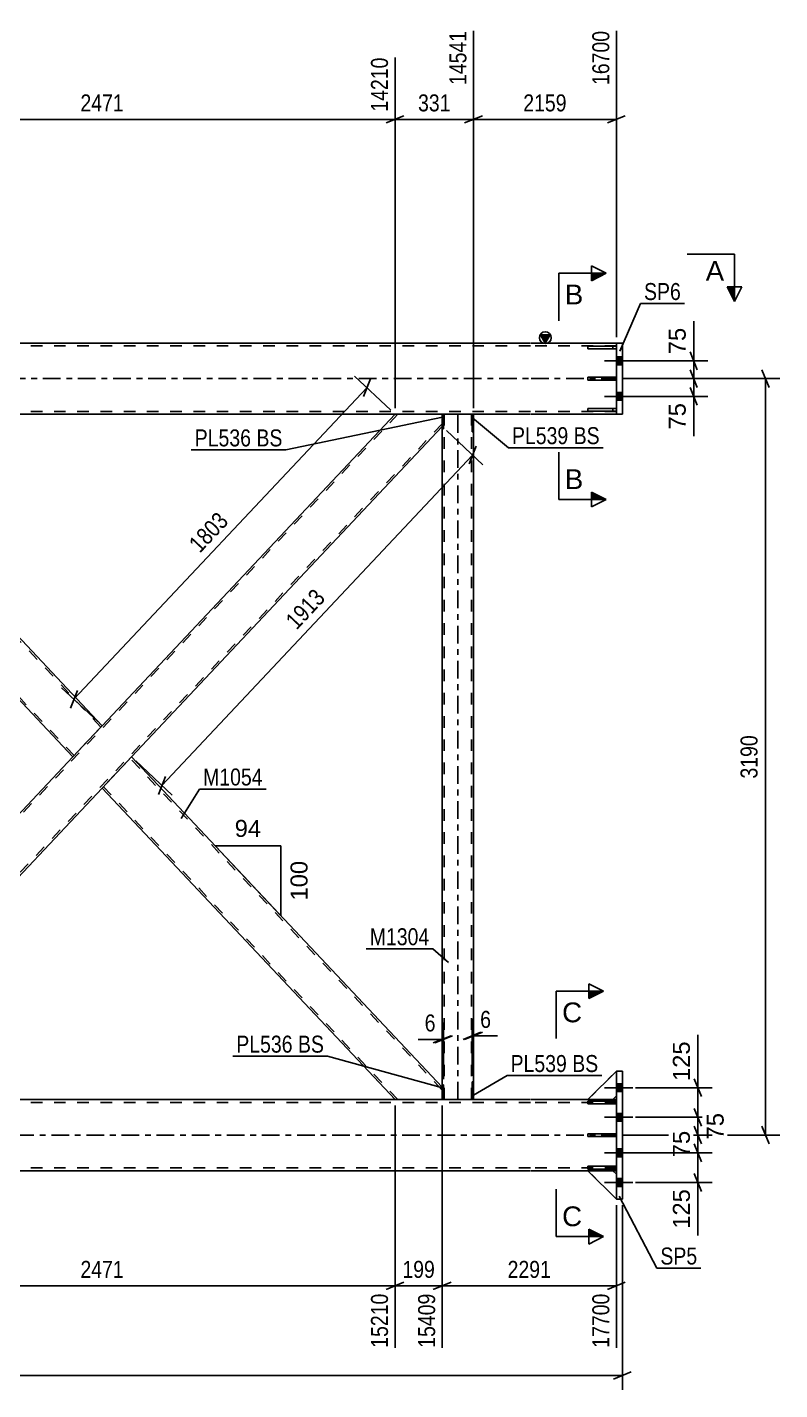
# Model space of a CAD drawing. Header units: millimetres. Extents: x 0 to 1189, y 0 to 841.
# Drawn here: x 622 to 748.9, y 438.6 to 668.5 of the extents above; entities that cross this region are included whole.
import ezdxf

# ---------------------------------------------------------------- set-up
doc = ezdxf.new("R2010")
doc.units = ezdxf.units.MM
doc.linetypes.add('DXK_LINE_DOT2', pattern=[3.9198, 1.9599, -1.9599])
doc.linetypes.add('DXK_LINE_DOT3', pattern=[5.9187, 2.979, -0.9799, 0.9799, -0.9799])
doc.styles.add('Arial', font='ARIAL.TTF', dxfattribs={"height": 0.2})
doc.styles.add('Arial Narrow', font='ARIALN.TTF', dxfattribs={"height": 0.2})

# ---------------------------------------------------------------- blocks, each defined once
blk = doc.blocks.new('Part-717048542-1978 - 1640')
at = {"color": 2, "linetype": 'Continuous'}
for p, q in [((634.66, 540.12), (639.6, 545.38)), ((692.02, 489.64), (639.6, 545.38)), ((634.66, 540.12), (684.07, 487.58)), ((684.09, 487.58), (692.02, 487.58))]:
    blk.add_line(p, q, dxfattribs=at)
at = {"color": 7, "linetype": 'DXK_LINE_DOT2'}
for p, q in [((692.02, 489.17), (639.38, 545.14)), ((634.88, 540.35), (634.89, 540.37)), ((684.51, 487.58), (634.88, 540.35)), ((692.02, 487.58), (692.02, 489.64)), ((684.07, 487.58), (684.09, 487.58)), ((684.09, 487.58), (684.07, 487.58))]:
    blk.add_line(p, q, dxfattribs=at)
blk = doc.blocks.new('Part-717048542-1674 - 1640')
at = {"color": 7, "linetype": 'DXK_LINE_DOT2'}
for p, q in [((697.06, 487.58), (697.06, 490.55)), ((697.3, 490.55), (697.06, 490.55)), ((697.3, 487.58), (697.3, 490.55)), ((697.3, 487.58), (697.06, 487.58))]:
    blk.add_line(p, q, dxfattribs=at)
blk = doc.blocks.new('Part-717048542-1659 - 1640')
at = {"color": 7, "linetype": 'DXK_LINE_DOT2'}
for p, q in [((692.02, 487.58), (692.02, 490.04)), ((692.26, 490.04), (692.02, 490.04)), ((692.26, 487.58), (692.26, 490.04)), ((692.26, 487.58), (692.02, 487.58))]:
    blk.add_line(p, q, dxfattribs=at)
blk = doc.blocks.new('Part-717048542-1875 - 1640')
at = {"color": 7, "linetype": 'DXK_LINE_DOT2'}
for p, q in [((721.4, 614.68), (716.6, 614.68)), ((716.6, 614.68), (716.6, 614.2)), ((716.6, 614.2), (721.4, 614.2)), ((720.8, 614.2), (720.8, 614.68)), ((721.4, 614.2), (721.4, 614.68))]:
    blk.add_line(p, q, dxfattribs=at)
blk = doc.blocks.new('Part-717048542-1684 - 1640')
at = {"color": 2, "linetype": 'Continuous'}
for p, q in [((697.3, 490.55), (697.06, 490.55)), ((697.06, 490.55), (697.06, 487.58)), ((697.3, 490.55), (697.3, 487.58)), ((697.3, 487.58), (697.06, 487.58))]:
    blk.add_line(p, q, dxfattribs=at)
blk = doc.blocks.new('Part-717048542-1679 - 1640')
at = {"color": 2, "linetype": 'Continuous'}
for p, q in [((692.26, 490.04), (692.02, 490.04)), ((692.02, 490.04), (692.02, 487.58)), ((692.26, 490.04), (692.26, 487.58)), ((692.26, 487.58), (692.02, 487.58))]:
    blk.add_line(p, q, dxfattribs=at)
blk = doc.blocks.new('Part-717048542-1792 - 1640')
at = {"color": 7, "linetype": 'DXK_LINE_DOT2'}
for p, q in [((721.4, 487.32), (716.6, 487.32)), ((716.6, 487.32), (716.6, 486.84)), ((720.8, 486.84), (720.8, 487.32)), ((721.4, 486.84), (721.4, 487.32)), ((716.6, 486.84), (721.4, 486.84))]:
    blk.add_line(p, q, dxfattribs=at)
blk = doc.blocks.new('Part-717048542-1699 - 1640')
at = {"color": 7, "linetype": 'DXK_LINE_DOT2'}
for p, q in [((697.06, 603.18), (697.3, 603.18)), ((697.06, 603.18), (697.06, 600.2)), ((697.3, 603.18), (697.3, 600.2)), ((697.06, 600.2), (697.3, 600.2))]:
    blk.add_line(p, q, dxfattribs=at)
blk = doc.blocks.new('Bolt-717048542-1828 - 1640')
at = {"linetype": 'Continuous'}
for points in [[(721.4, 490.24), (721.4, 488.92), (722.4, 488.92), (722.4, 490.24)], [(721.4, 490.24), (721.4, 488.92), (722.4, 488.92), (722.4, 490.24)], [(721.4, 490.24), (721.4, 488.92), (722.4, 488.92), (722.4, 490.24)], [(721.4, 485.24), (721.4, 483.92), (722.4, 483.92), (722.4, 485.24)], [(721.4, 485.24), (721.4, 483.92), (722.4, 483.92), (722.4, 485.24)], [(721.4, 479.24), (721.4, 477.92), (722.4, 477.92), (722.4, 479.24)], [(721.4, 479.24), (721.4, 477.92), (722.4, 477.92), (722.4, 479.24)], [(721.4, 474.24), (721.4, 472.92), (722.4, 472.92), (722.4, 474.24)], [(721.4, 474.24), (721.4, 472.92), (722.4, 472.92), (722.4, 474.24)], [(721.4, 474.24), (721.4, 472.92), (722.4, 472.92), (722.4, 474.24)]]:
    blk.add_hatch(color=1, dxfattribs=at).paths.add_polyline_path(points)
at = {"color": 1, "linetype": 'Continuous'}
for p, q in [((724.16, 489.58), (719.4, 489.58)), ((724.16, 489.58), (719.4, 489.58)), ((724.16, 489.58), (719.4, 489.58)), ((722.4, 490.24), (721.4, 490.24)), ((722.4, 490.24), (721.4, 490.24)), ((722.4, 490.24), (721.4, 490.24)), ((722.4, 488.92), (721.4, 488.92)), ((722.4, 488.92), (721.4, 488.92)), ((722.4, 488.92), (721.4, 488.92)), ((722.4, 485.24), (721.4, 485.24)), ((722.4, 485.24), (721.4, 485.24)), ((724.16, 484.58), (719.4, 484.58)), ((724.16, 484.58), (719.4, 484.58)), ((722.4, 483.92), (721.4, 483.92)), ((722.4, 483.92), (721.4, 483.92)), ((724.16, 478.58), (719.4, 478.58)), ((724.16, 478.58), (719.4, 478.58)), ((722.4, 479.24), (721.4, 479.24)), ((722.4, 479.24), (721.4, 479.24)), ((722.4, 477.92), (721.4, 477.92)), ((722.4, 477.92), (721.4, 477.92)), ((724.16, 473.58), (719.4, 473.58)), ((724.16, 473.58), (719.4, 473.58)), ((724.16, 473.58), (719.4, 473.58)), ((722.4, 474.24), (721.4, 474.24)), ((722.4, 474.24), (721.4, 474.24)), ((722.4, 474.24), (721.4, 474.24)), ((722.4, 472.92), (721.4, 472.92)), ((722.4, 472.92), (721.4, 472.92)), ((722.4, 472.92), (721.4, 472.92))]:
    blk.add_line(p, q, dxfattribs=at)
blk = doc.blocks.new('Part-717048542-1704 - 1640')
at = {"color": 7, "linetype": 'DXK_LINE_DOT2'}
for p, q in [((692.02, 603.18), (692.26, 603.18)), ((692.02, 603.18), (692.02, 600.71)), ((692.26, 603.18), (692.26, 600.71)), ((692.02, 600.71), (692.26, 600.71))]:
    blk.add_line(p, q, dxfattribs=at)
blk = doc.blocks.new('Part-717048542-1709 - 1640')
at = {"color": 2, "linetype": 'Continuous'}
for p, q in [((697.3, 603.18), (697.06, 603.18)), ((697.06, 603.18), (697.06, 600.2)), ((697.3, 600.2), (697.3, 603.18)), ((697.06, 600.2), (697.3, 600.2))]:
    blk.add_line(p, q, dxfattribs=at)
blk = doc.blocks.new('Part-717048542-1714 - 1640')
at = {"color": 2, "linetype": 'Continuous'}
for p, q in [((692.26, 603.18), (692.02, 603.18)), ((692.02, 603.18), (692.02, 600.71)), ((692.26, 600.71), (692.26, 603.18)), ((692.02, 600.71), (692.26, 600.71))]:
    blk.add_line(p, q, dxfattribs=at)
blk = doc.blocks.new('Part-717048542-1783 - 1640')
at = {"color": 2, "linetype": 'Continuous'}
for p, q in [((716.6, 475.58), (720.8, 475.58)), ((721.4, 470.78), (716.6, 475.58)), ((720.8, 475.58), (721.4, 474.98))]:
    blk.add_line(p, q, dxfattribs=at)
at = {"color": 7, "linetype": 'DXK_LINE_DOT2'}
blk.add_line((721.4, 470.78), (721.4, 474.98), dxfattribs=at)
blk = doc.blocks.new('Part-717048542-1804 - 1640')
at = {"color": 2, "linetype": 'Continuous'}
for p, q in [((716.6, 481.82), (721.4, 481.82)), ((716.6, 481.34), (716.6, 481.82)), ((721.4, 481.34), (716.6, 481.34)), ((721.4, 481.82), (721.4, 481.34))]:
    blk.add_line(p, q, dxfattribs=at)
at = {"color": 7, "linetype": 'DXK_LINE_DOT2'}
blk.add_line((720.8, 481.34), (720.8, 481.82), dxfattribs=at)
blk = doc.blocks.new('Part-717048542-1872 - 1640')
at = {"color": 7, "linetype": 'DXK_LINE_DOT2'}
for p, q in [((721.4, 604.16), (716.6, 604.16)), ((716.6, 604.16), (716.6, 603.68)), ((716.6, 603.68), (721.4, 603.68)), ((720.8, 603.68), (720.8, 604.16)), ((721.4, 603.68), (721.4, 604.16))]:
    blk.add_line(p, q, dxfattribs=at)
blk = doc.blocks.new('Part-717048542-1833 - 1640')
at = {"linetype": 'Continuous'}
blk.add_hatch(color=2, dxfattribs=at).paths.add_polyline_path([(709.4, 615.18), (708.6, 616.58), (710.2, 616.58)])
at = {"color": 2, "linetype": 'Continuous'}
for p, q in [((709.4, 615.18), (708.6, 616.58)), ((708.6, 616.58), (710.2, 616.58)), ((710.2, 616.58), (709.4, 615.18)), ((706.9, 615.18), (581.17, 615.18)), ((721.4, 615.18), (707, 615.18)), ((684.09, 603.18), (585.22, 603.18)), ((697.06, 603.18), (692.26, 603.18)), ((706.9, 603.18), (697.3, 603.18)), ((721.4, 603.18), (707, 603.18))]:
    blk.add_line(p, q, dxfattribs=at)
at = {"color": 7, "linetype": 'DXK_LINE_DOT2'}
for p, q in [((706.9, 614.7), (115.66, 614.7)), ((721.4, 614.7), (707, 614.7)), ((721.4, 603.18), (721.4, 615.18)), ((706.9, 603.66), (115.66, 603.66)), ((692.26, 603.18), (684.09, 603.18)), ((697.3, 603.18), (697.06, 603.18)), ((721.4, 603.66), (707, 603.66))]:
    blk.add_line(p, q, dxfattribs=at)
at = {"color": 7, "linetype": 'DXK_LINE_DOT3'}
for p, q in [((115.66, 609.18), (706.9, 609.18)), ((707, 609.18), (721.4, 609.18))]:
    blk.add_line(p, q, dxfattribs=at)
at = {"color": 2, "linetype": 'Continuous'}
blk.add_circle((709.4, 616.08), 1, dxfattribs=at)
blk = doc.blocks.new('Part-717048542-2083 - 1640')
at = {"color": 7, "linetype": 'DXK_LINE_DOT2'}
for p, q in [((684.51, 603.18), (577.3, 489.17)), ((684.07, 603.18), (684.09, 603.18)), ((684.09, 603.18), (684.07, 603.18)), ((692.02, 603.18), (692.02, 601.11)), ((692.02, 601.58), (584.8, 487.58)), ((634.66, 550.63), (629.71, 545.38)), ((639.6, 545.38), (634.66, 540.12)), ((577.3, 487.58), (577.3, 489.64)), ((581.17, 487.58), (577.3, 487.58)), ((585.24, 487.58), (585.22, 487.58)), ((585.24, 487.58), (585.22, 487.58))]:
    blk.add_line(p, q, dxfattribs=at)
at = {"color": 2, "linetype": 'Continuous'}
for p, q in [((684.07, 603.18), (634.66, 550.63)), ((692.02, 603.18), (684.09, 603.18)), ((692.02, 601.11), (639.6, 545.38)), ((629.71, 545.38), (577.3, 489.64)), ((634.66, 540.12), (585.24, 487.58)), ((584.36, 487.58), (581.17, 487.58)), ((585.22, 487.58), (584.36, 487.58))]:
    blk.add_line(p, q, dxfattribs=at)
blk = doc.blocks.new('Part-717048542-1777 - 1640')
at = {"color": 2, "linetype": 'Continuous'}
for p, q in [((721.4, 492.38), (716.6, 487.58)), ((716.6, 487.58), (720.8, 487.58)), ((720.8, 487.58), (721.4, 488.18))]:
    blk.add_line(p, q, dxfattribs=at)
at = {"color": 7, "linetype": 'DXK_LINE_DOT2'}
blk.add_line((721.4, 488.18), (721.4, 492.38), dxfattribs=at)
blk = doc.blocks.new('Part-717048542-1780 - 1640')
at = {"color": 7, "linetype": 'DXK_LINE_DOT2'}
for p, q in [((721.4, 492.38), (716.6, 487.58)), ((721.4, 488.18), (721.4, 492.38)), ((716.6, 487.58), (720.8, 487.58)), ((720.8, 487.58), (721.4, 488.18))]:
    blk.add_line(p, q, dxfattribs=at)
blk = doc.blocks.new('Part-717048542-1786 - 1640')
at = {"color": 7, "linetype": 'DXK_LINE_DOT2'}
for p, q in [((716.6, 475.58), (720.8, 475.58)), ((721.4, 470.78), (716.6, 475.58)), ((720.8, 475.58), (721.4, 474.98)), ((721.4, 474.98), (721.4, 470.78))]:
    blk.add_line(p, q, dxfattribs=at)
blk = doc.blocks.new('Part-717048542-1789 - 1640')
at = {"color": 7, "linetype": 'DXK_LINE_DOT2'}
for p, q in [((721.4, 476.32), (716.6, 476.32)), ((716.6, 476.32), (716.6, 475.84)), ((716.6, 475.84), (721.4, 475.84)), ((720.8, 475.84), (720.8, 476.32)), ((721.4, 475.84), (721.4, 476.32))]:
    blk.add_line(p, q, dxfattribs=at)
blk = doc.blocks.new('Part-717048542-1795 - 1640')
at = {"color": 7, "linetype": 'DXK_LINE_DOT2'}
for p, q in [((721.4, 481.82), (716.6, 481.82)), ((716.6, 481.82), (716.6, 481.34)), ((716.6, 481.34), (721.4, 481.34)), ((720.8, 481.34), (720.8, 481.82)), ((721.4, 481.34), (721.4, 481.82))]:
    blk.add_line(p, q, dxfattribs=at)
blk = doc.blocks.new('Part-717048542-1798 - 1640')
at = {"color": 2, "linetype": 'Continuous'}
for p, q in [((716.6, 476.32), (721.4, 476.32)), ((716.6, 475.84), (716.6, 476.32)), ((721.4, 475.84), (716.6, 475.84)), ((721.4, 476.32), (721.4, 475.84))]:
    blk.add_line(p, q, dxfattribs=at)
at = {"color": 7, "linetype": 'DXK_LINE_DOT2'}
blk.add_line((720.8, 475.84), (720.8, 476.32), dxfattribs=at)
blk = doc.blocks.new('Part-717048542-1801 - 1640')
at = {"color": 2, "linetype": 'Continuous'}
for p, q in [((716.6, 487.32), (721.4, 487.32)), ((716.6, 486.84), (716.6, 487.32)), ((721.4, 487.32), (721.4, 486.84)), ((721.4, 486.84), (716.6, 486.84))]:
    blk.add_line(p, q, dxfattribs=at)
at = {"color": 7, "linetype": 'DXK_LINE_DOT2'}
blk.add_line((720.8, 486.84), (720.8, 487.32), dxfattribs=at)
blk = doc.blocks.new('Part-717048542-1878 - 1640')
at = {"color": 7, "linetype": 'DXK_LINE_DOT2'}
for p, q in [((721.4, 609.42), (716.6, 609.42)), ((716.6, 609.42), (716.6, 608.94)), ((720.8, 608.94), (720.8, 609.42)), ((721.4, 608.94), (721.4, 609.42)), ((716.6, 608.94), (721.4, 608.94))]:
    blk.add_line(p, q, dxfattribs=at)
blk = doc.blocks.new('Bolt-717048542-1827 - 1640')
at = {"linetype": 'Continuous'}
for points in [[(721.4, 612.84), (721.4, 611.52), (722.4, 611.52), (722.4, 612.84)], [(721.4, 612.84), (721.4, 611.52), (722.4, 611.52), (722.4, 612.84)], [(721.4, 606.84), (721.4, 605.52), (722.4, 605.52), (722.4, 606.84)], [(721.4, 606.84), (721.4, 605.52), (722.4, 605.52), (722.4, 606.84)]]:
    blk.add_hatch(color=1, dxfattribs=at).paths.add_polyline_path(points)
at = {"color": 1, "linetype": 'Continuous'}
for p, q in [((724.16, 612.18), (719.4, 612.18)), ((724.16, 612.18), (719.4, 612.18)), ((722.4, 612.84), (721.4, 612.84)), ((722.4, 612.84), (721.4, 612.84)), ((722.4, 611.52), (721.4, 611.52)), ((722.4, 611.52), (721.4, 611.52)), ((722.4, 606.84), (721.4, 606.84)), ((722.4, 606.84), (721.4, 606.84)), ((724.16, 606.18), (719.4, 606.18)), ((724.16, 606.18), (719.4, 606.18)), ((722.4, 605.52), (721.4, 605.52)), ((722.4, 605.52), (721.4, 605.52))]:
    blk.add_line(p, q, dxfattribs=at)
blk = doc.blocks.new('Part-717048542-1848 - 1640')
at = {"color": 7, "linetype": 'DXK_LINE_DOT2'}
for p, q in [((706.9, 487.58), (88.16, 487.58)), ((692.26, 487.58), (684.09, 487.58)), ((697.3, 487.58), (697.06, 487.58)), ((721.4, 487.58), (707, 487.58)), ((720.8, 487.58), (716.6, 487.58)), ((721.4, 475.58), (721.4, 487.58)), ((706.9, 487.1), (75.66, 487.1)), ((721.4, 487.1), (707, 487.1)), ((706.9, 476.06), (75.66, 476.06)), ((721.4, 476.06), (707, 476.06)), ((720.8, 475.58), (716.6, 475.58))]:
    blk.add_line(p, q, dxfattribs=at)
at = {"color": 2, "linetype": 'Continuous'}
for p, q in [((684.09, 487.58), (585.22, 487.58)), ((697.06, 487.58), (692.26, 487.58)), ((706.9, 487.58), (697.3, 487.58)), ((716.6, 487.58), (707, 487.58)), ((721.4, 487.58), (720.8, 487.58)), ((706.9, 475.58), (80.46, 475.58)), ((716.6, 475.58), (707, 475.58)), ((721.4, 475.58), (720.8, 475.58))]:
    blk.add_line(p, q, dxfattribs=at)
at = {"color": 7, "linetype": 'DXK_LINE_DOT3'}
for p, q in [((75.66, 481.58), (706.9, 481.58)), ((707, 481.58), (721.4, 481.58))]:
    blk.add_line(p, q, dxfattribs=at)
blk = doc.blocks.new('Part-717048542-1881 - 1640')
at = {"color": 2, "linetype": 'Continuous'}
for p, q in [((716.6, 604.16), (721.4, 604.16)), ((716.6, 603.68), (716.6, 604.16)), ((721.4, 603.68), (716.6, 603.68)), ((721.4, 604.16), (721.4, 603.68))]:
    blk.add_line(p, q, dxfattribs=at)
at = {"color": 7, "linetype": 'DXK_LINE_DOT2'}
blk.add_line((720.8, 603.68), (720.8, 604.16), dxfattribs=at)
blk = doc.blocks.new('Part-717048542-1884 - 1640')
at = {"color": 2, "linetype": 'Continuous'}
for p, q in [((721.4, 614.68), (716.6, 614.68)), ((716.6, 614.2), (716.6, 614.68)), ((721.4, 614.2), (716.6, 614.2)), ((721.4, 614.68), (721.4, 614.2))]:
    blk.add_line(p, q, dxfattribs=at)
at = {"color": 7, "linetype": 'DXK_LINE_DOT2'}
blk.add_line((720.8, 614.2), (720.8, 614.68), dxfattribs=at)
blk = doc.blocks.new('Part-717048542-1887 - 1640')
at = {"color": 2, "linetype": 'Continuous'}
for p, q in [((716.6, 609.42), (721.4, 609.42)), ((716.6, 608.94), (716.6, 609.42)), ((721.4, 609.42), (721.4, 608.94)), ((721.4, 608.94), (716.6, 608.94))]:
    blk.add_line(p, q, dxfattribs=at)
at = {"color": 7, "linetype": 'DXK_LINE_DOT2'}
blk.add_line((720.8, 608.94), (720.8, 609.42), dxfattribs=at)
blk = doc.blocks.new('Part-717048542-1948 - 1640')
at = {"color": 2, "linetype": 'Continuous'}
for p, q in [((722.4, 615.18), (721.4, 615.18)), ((721.4, 615.18), (721.4, 603.18)), ((722.4, 615.18), (722.4, 603.18)), ((722.4, 603.18), (721.4, 603.18))]:
    blk.add_line(p, q, dxfattribs=at)
blk = doc.blocks.new('Part-717048542-1963 - 1640')
at = {"color": 2, "linetype": 'Continuous'}
for p, q in [((722.4, 492.38), (721.4, 492.38)), ((721.4, 492.38), (721.4, 470.78)), ((722.4, 492.38), (722.4, 470.78)), ((722.4, 470.78), (721.4, 470.78))]:
    blk.add_line(p, q, dxfattribs=at)
blk = doc.blocks.new('Part-717048542-2058 - 1640')
at = {"color": 7, "linetype": 'DXK_LINE_DOT2'}
for p, q in [((697.3, 603.18), (692.02, 603.18)), ((692.02, 600.71), (692.02, 603.18)), ((692.34, 487.58), (692.34, 603.18)), ((696.98, 487.58), (696.98, 603.18)), ((697.3, 600.2), (697.3, 603.18)), ((692.02, 487.58), (692.02, 490.04)), ((697.3, 487.58), (697.3, 490.55)), ((697.3, 487.58), (692.02, 487.58))]:
    blk.add_line(p, q, dxfattribs=at)
at = {"color": 7, "linetype": 'DXK_LINE_DOT3'}
blk.add_line((694.66, 487.58), (694.66, 603.18), dxfattribs=at)
at = {"color": 2, "linetype": 'Continuous'}
for p, q in [((692.02, 490.04), (692.02, 600.71)), ((697.3, 490.55), (697.3, 600.2))]:
    blk.add_line(p, q, dxfattribs=at)
blk = doc.blocks.new('Part-717048542-2088 - 1640')
at = {"color": 7, "linetype": 'DXK_LINE_DOT2'}
for p, q in [((577.3, 603.18), (577.31, 603.18)), ((577.3, 601.11), (577.3, 603.18)), ((577.3, 603.18), (577.31, 603.18)), ((577.31, 603.18), (577.3, 603.18)), ((577.31, 603.18), (577.3, 603.18)), ((634.44, 550.4), (584.8, 603.18)), ((585.24, 603.18), (585.22, 603.18)), ((585.24, 603.18), (585.22, 603.18)), ((629.93, 545.61), (577.3, 601.58)), ((577.31, 601.1), (577.3, 601.11)), ((577.3, 601.11), (577.31, 601.1)), ((634.39, 550.34), (634.22, 550.16)), ((634.53, 550.49), (634.44, 550.4)), ((629.93, 545.61), (629.95, 545.63))]:
    blk.add_line(p, q, dxfattribs=at)
at = {"color": 2, "linetype": 'Continuous'}
for p, q in [((585.22, 603.18), (577.31, 603.18)), ((634.66, 550.63), (585.24, 603.18)), ((629.71, 545.38), (577.31, 601.1)), ((634.22, 550.16), (629.71, 545.38)), ((634.53, 550.49), (634.22, 550.16)), ((634.66, 550.63), (634.53, 550.49))]:
    blk.add_line(p, q, dxfattribs=at)
blk = doc.blocks.new('StraightDimension-717048542-2759 - 1640')
at = {"color": 7, "linetype": 'Continuous'}
for p, q in [((723.4, 609.18), (748.95, 609.18)), ((747.15, 607.68), (745.95, 610.68)), ((746.55, 481.58), (746.55, 609.18)), ((745.95, 483.08), (747.15, 480.08)), ((723.4, 481.58), (748.95, 481.58))]:
    blk.add_line(p, q, dxfattribs=at)
at = {"color": 0}
blk.add_wipeout([(745.8, 549.63), (741.6, 549.63), (741.6, 541.12), (745.8, 541.12)], dxfattribs=at)
at = {"color": 3, "style": 'Arial Narrow'}
blk.add_text('3190', height=2.863, rotation=90.0002, dxfattribs=at).set_placement((745.2, 541.72))
blk = doc.blocks.new('StraightDimension-717048542-8290 - 1640')
at = {"color": 7, "linetype": 'Continuous'}
for p, q in [((724.63, 489.58), (737.54, 489.58)), ((734.54, 491.08), (735.74, 488.08)), ((735.14, 484.58), (735.14, 489.58)), ((735.74, 483.08), (734.54, 486.08)), ((724.63, 484.58), (737.54, 484.58))]:
    blk.add_line(p, q, dxfattribs=at)
at = {"color": 0}
blk.add_wipeout([(734.39, 497.97), (730.19, 497.97), (730.19, 490.1), (734.39, 490.1)], dxfattribs=at)
at = {"color": 7, "linetype": 'Continuous'}
blk.add_line((735.14, 489.58), (735.14, 498.5), dxfattribs=at)
blk.add_line((735.14, 489.58), (735.14, 498.5), dxfattribs=at)
at = {"color": 3, "style": 'Arial'}
blk.add_text('125', height=2.865, rotation=90.0002, dxfattribs=at).set_placement((733.79, 490.7))
blk = doc.blocks.new('AngleDimension-717048542-8408 - 1640')
at = {"color": 7, "linetype": 'Continuous'}
for p, q in [((659.38, 524.34), (653.7, 530.38)), ((664.8, 530.38), (653.7, 530.38)), ((664.8, 518.58), (653.7, 530.38)), ((664.8, 518.58), (664.8, 530.38))]:
    blk.add_line(p, q, dxfattribs=at)
at = {"color": 0}
for points in [[(662.07, 531.28), (662.07, 535.48), (656.42, 535.48), (656.42, 531.28)], [(669.9, 528.42), (665.7, 528.42), (665.7, 520.55), (669.9, 520.55)]]:
    blk.add_wipeout(points, dxfattribs=at)
at = {"color": 3, "style": 'Arial'}
blk.add_text('94', height=2.865, dxfattribs=at).set_placement((657.02, 531.88))
blk.add_text('100', height=2.865, rotation=90.0002, dxfattribs=at).set_placement((669.3, 521.15))
blk = doc.blocks.new('StraightDimension-717048542-2905 - 1640')
at = {"color": 7, "linetype": 'Continuous'}
for p, q in [((692.75, 600.43), (698.89, 594.65)), ((696.56, 594.79), (697.74, 597.79)), ((644.73, 540.55), (697.15, 596.29)), ((640.33, 544.69), (646.48, 538.91)), ((645.32, 542.06), (644.14, 539.05))]:
    blk.add_line(p, q, dxfattribs=at)
at = {"color": 0}
blk.add_wipeout([(673.31, 572.04), (670.25, 574.91), (664.41, 568.71), (667.47, 565.83)], dxfattribs=at)
at = {"color": 3, "style": 'Arial Narrow'}
blk.add_text('1913', height=2.863, rotation=46.7591, dxfattribs=at).set_placement((667.45, 566.68))
blk = doc.blocks.new('StraightDimension-717048542-2290 - 1640')
at = {"color": 7, "linetype": 'Continuous'}
for p, q in [((733.84, 613.68), (735.04, 610.68)), ((723.4, 612.18), (736.84, 612.18)), ((734.44, 609.18), (734.44, 612.18)), ((722.4, 609.18), (736.84, 609.18)), ((735.04, 607.68), (733.84, 610.68))]:
    blk.add_line(p, q, dxfattribs=at)
at = {"color": 0}
blk.add_wipeout([(733.69, 618.35), (729.49, 618.35), (729.49, 612.7), (733.69, 612.7)], dxfattribs=at)
at = {"color": 7, "linetype": 'Continuous'}
blk.add_line((734.44, 612.18), (734.44, 618.87), dxfattribs=at)
blk.add_line((734.44, 612.18), (734.44, 618.87), dxfattribs=at)
at = {"color": 3, "style": 'Arial'}
blk.add_text('75', height=2.865, rotation=90.0002, dxfattribs=at).set_placement((733.09, 613.3))
blk = doc.blocks.new('StraightDimension-717048542-2990 - 1640')
at = {"color": 7, "linetype": 'Continuous'}
for p, q in [((692.02, 486.58), (692.02, 445.71)), ((721.4, 469.78), (721.4, 445.71)), ((693.52, 456.75), (690.52, 455.55)), ((692.02, 456.15), (721.4, 456.15)), ((719.9, 455.55), (722.9, 456.75))]:
    blk.add_line(p, q, dxfattribs=at)
at = {"color": 0}
blk.add_wipeout([(710.96, 456.9), (710.96, 461.1), (702.45, 461.1), (702.45, 456.9)], dxfattribs=at)
at = {"color": 0, "linetype": 'Continuous'}
blk.add_wipeout([(720.8, 455.45), (716.6, 455.45), (716.6, 445.11), (720.8, 445.11)], dxfattribs=at)
at = {"color": 3, "style": 'Arial Narrow'}
blk.add_text('2291', height=2.863, dxfattribs=at).set_placement((703.05, 457.5))
at = {"color": 3, "linetype": 'Continuous', "style": 'Arial Narrow'}
blk.add_text('17700', height=2.863, rotation=90.0002, dxfattribs=at).set_placement((720.2, 445.71))
blk = doc.blocks.new('StraightDimension-717048542-2920 - 1640')
at = {"color": 7, "linetype": 'Continuous'}
for p, q in [((683.34, 603.86), (677.25, 609.59)), ((678.73, 606.14), (679.91, 609.14)), ((629.91, 555.1), (679.32, 607.64)), ((633.93, 551.32), (627.83, 557.05)), ((630.5, 556.6), (629.32, 553.59))]:
    blk.add_line(p, q, dxfattribs=at)
at = {"color": 0}
blk.add_wipeout([(656.99, 584.98), (653.93, 587.86), (648.09, 581.66), (651.15, 578.78)], dxfattribs=at)
at = {"color": 3, "style": 'Arial Narrow'}
blk.add_text('1803', height=2.863, rotation=46.7591, dxfattribs=at).set_placement((651.13, 579.63))
blk = doc.blocks.new('StraightDimension-717048542-2525 - 1640')
at = {"color": 7, "linetype": 'Continuous'}
for p, q in [((697.3, 604.18), (697.3, 667.85)), ((684.07, 604.18), (684.07, 663.35)), ((685.57, 653.51), (682.57, 652.31)), ((684.07, 652.91), (697.3, 652.91)), ((695.8, 652.31), (698.8, 653.51))]:
    blk.add_line(p, q, dxfattribs=at)
at = {"color": 0}
blk.add_wipeout([(694.03, 653.66), (694.03, 657.86), (687.34, 657.86), (687.34, 653.66)], dxfattribs=at)
at = {"color": 0, "linetype": 'Continuous'}
blk.add_wipeout([(696.7, 668.45), (692.5, 668.45), (692.5, 658.11), (696.7, 658.11)], dxfattribs=at)
at = {"color": 3, "linetype": 'Continuous', "style": 'Arial Narrow'}
blk.add_text('14541', height=2.863, rotation=90.0002, dxfattribs=at).set_placement((696.1, 658.71))
at = {"color": 3, "style": 'Arial Narrow'}
blk.add_text('331', height=2.863, dxfattribs=at).set_placement((687.94, 654.26))
blk = doc.blocks.new('StraightDimension-717048542-2230 - 1640')
at = {"color": 7, "linetype": 'Continuous'}
for p, q in [((722.4, 469.78), (722.4, 438.63)), ((720.9, 440.43), (723.9, 441.63)), ((74.66, 441.03), (722.4, 441.03))]:
    blk.add_line(p, q, dxfattribs=at)
blk = doc.blocks.new('StraightDimension-717048542-2299 - 1640')
at = {"color": 7, "linetype": 'Continuous'}
for p, q in [((722.4, 609.18), (736.84, 609.18)), ((733.84, 610.68), (735.04, 607.68)), ((734.44, 606.18), (734.44, 609.18)), ((735.04, 604.68), (733.84, 607.68)), ((723.4, 606.18), (736.84, 606.18))]:
    blk.add_line(p, q, dxfattribs=at)
at = {"color": 0}
blk.add_wipeout([(733.69, 605.65), (729.49, 605.65), (729.49, 600), (733.69, 600)], dxfattribs=at)
at = {"color": 7, "linetype": 'Continuous'}
blk.add_line((734.44, 606.18), (734.44, 599.48), dxfattribs=at)
blk.add_line((734.44, 606.18), (734.44, 599.48), dxfattribs=at)
at = {"color": 3, "style": 'Arial'}
blk.add_text('75', height=2.865, rotation=90.0002, dxfattribs=at).set_placement((733.09, 600.6))
blk = doc.blocks.new('StraightDimension-717048542-3257 - 1640')
at = {"color": 7, "linetype": 'Continuous'}
for p, q in [((692.02, 491.04), (692.02, 500.57)), ((692.26, 491.04), (692.26, 500.57)), ((690.52, 497.12), (693.52, 498.32)), ((693.76, 498.32), (690.76, 497.12)), ((692.02, 497.72), (692.26, 497.72))]:
    blk.add_line(p, q, dxfattribs=at)
at = {"color": 0}
blk.add_wipeout([(691.49, 498.47), (691.49, 502.67), (688.46, 502.67), (688.46, 498.47)], dxfattribs=at)
at = {"color": 7, "linetype": 'Continuous'}
blk.add_line((692.02, 497.72), (687.94, 497.72), dxfattribs=at)
blk.add_line((692.02, 497.72), (687.94, 497.72), dxfattribs=at)
at = {"color": 3, "style": 'Arial Narrow'}
blk.add_text('6', height=2.86, dxfattribs=at).set_placement((689.06, 499.07))
blk = doc.blocks.new('StraightDimension-717048542-2521 - 1640')
at = {"color": 7, "linetype": 'Continuous'}
for p, q in [((697.3, 604.18), (697.3, 667.85)), ((721.4, 616.18), (721.4, 667.85)), ((698.8, 653.51), (695.8, 652.31)), ((697.3, 652.91), (721.4, 652.91)), ((719.9, 652.31), (722.9, 653.51))]:
    blk.add_line(p, q, dxfattribs=at)
at = {"color": 0, "linetype": 'Continuous'}
blk.add_wipeout([(720.8, 668.45), (716.6, 668.45), (716.6, 658.11), (720.8, 658.11)], dxfattribs=at)
at = {"color": 0}
blk.add_wipeout([(713.6, 653.66), (713.6, 657.86), (705.09, 657.86), (705.09, 653.66)], dxfattribs=at)
at = {"color": 3, "linetype": 'Continuous', "style": 'Arial Narrow'}
blk.add_text('16700', height=2.863, rotation=90.0002, dxfattribs=at).set_placement((720.2, 658.71))
at = {"color": 3, "style": 'Arial Narrow'}
blk.add_text('2159', height=2.863, dxfattribs=at).set_placement((705.69, 654.26))
blk = doc.blocks.new('StraightDimension-717048542-2534 - 1640')
at = {"color": 7, "linetype": 'Continuous'}
for p, q in [((585.24, 604.18), (585.24, 667.85)), ((684.07, 604.18), (684.07, 663.35)), ((586.74, 653.51), (583.74, 652.31)), ((585.24, 652.91), (684.07, 652.91)), ((682.57, 652.31), (685.57, 653.51))]:
    blk.add_line(p, q, dxfattribs=at)
at = {"color": 0, "linetype": 'Continuous'}
blk.add_wipeout([(683.47, 663.95), (679.27, 663.95), (679.27, 653.61), (683.47, 653.61)], dxfattribs=at)
at = {"color": 0}
blk.add_wipeout([(638.91, 653.66), (638.91, 657.86), (630.4, 657.86), (630.4, 653.66)], dxfattribs=at)
at = {"color": 3, "linetype": 'Continuous', "style": 'Arial Narrow'}
blk.add_text('14210', height=2.863, rotation=90.0002, dxfattribs=at).set_placement((682.87, 654.21))
at = {"color": 3, "style": 'Arial Narrow'}
blk.add_text('2471', height=2.863, dxfattribs=at).set_placement((631, 654.26))
blk = doc.blocks.new('StraightDimension-717048542-3011 - 1640')
at = {"color": 7, "linetype": 'Continuous'}
for p, q in [((684.07, 486.58), (684.07, 445.71)), ((692.02, 486.58), (692.02, 445.71)), ((682.57, 455.55), (685.57, 456.75)), ((684.07, 456.15), (692.02, 456.15)), ((693.52, 456.75), (690.52, 455.55))]:
    blk.add_line(p, q, dxfattribs=at)
at = {"color": 0}
blk.add_wipeout([(691.39, 456.9), (691.39, 461.1), (684.7, 461.1), (684.7, 456.9)], dxfattribs=at)
at = {"color": 0, "linetype": 'Continuous'}
blk.add_wipeout([(691.42, 455.45), (687.22, 455.45), (687.22, 445.11), (691.42, 445.11)], dxfattribs=at)
at = {"color": 3, "style": 'Arial Narrow'}
blk.add_text('199', height=2.863, dxfattribs=at).set_placement((685.3, 457.5))
at = {"color": 3, "linetype": 'Continuous', "style": 'Arial Narrow'}
blk.add_text('15409', height=2.863, rotation=90.0002, dxfattribs=at).set_placement((690.82, 445.71))
blk = doc.blocks.new('StraightDimension-717048542-3027 - 1640')
at = {"color": 7, "linetype": 'Continuous'}
for p, q in [((585.24, 486.58), (585.24, 445.71)), ((684.07, 486.58), (684.07, 445.71)), ((586.74, 456.75), (583.74, 455.55)), ((585.24, 456.15), (684.07, 456.15)), ((682.57, 455.55), (685.57, 456.75))]:
    blk.add_line(p, q, dxfattribs=at)
at = {"color": 0}
blk.add_wipeout([(638.91, 456.9), (638.91, 461.1), (630.4, 461.1), (630.4, 456.9)], dxfattribs=at)
at = {"color": 0, "linetype": 'Continuous'}
blk.add_wipeout([(683.47, 455.45), (679.27, 455.45), (679.27, 445.11), (683.47, 445.11)], dxfattribs=at)
at = {"color": 3, "style": 'Arial Narrow'}
blk.add_text('2471', height=2.863, dxfattribs=at).set_placement((631, 457.5))
at = {"color": 3, "linetype": 'Continuous', "style": 'Arial Narrow'}
blk.add_text('15210', height=2.863, rotation=90.0002, dxfattribs=at).set_placement((682.87, 445.71))
blk = doc.blocks.new('StraightDimension-717048542-3273 - 1640')
at = {"color": 7, "linetype": 'Continuous'}
for p, q in [((697.06, 491.55), (697.06, 501.17)), ((697.3, 491.55), (697.3, 501.17)), ((695.56, 497.72), (698.56, 498.92)), ((698.8, 498.92), (695.8, 497.72)), ((697.06, 498.32), (697.3, 498.32))]:
    blk.add_line(p, q, dxfattribs=at)
at = {"color": 0}
blk.add_wipeout([(700.85, 499.07), (700.85, 503.27), (697.82, 503.27), (697.82, 499.07)], dxfattribs=at)
at = {"color": 7, "linetype": 'Continuous'}
blk.add_line((697.3, 498.32), (701.37, 498.32), dxfattribs=at)
blk.add_line((697.3, 498.32), (701.37, 498.32), dxfattribs=at)
at = {"color": 3, "style": 'Arial Narrow'}
blk.add_text('6', height=2.86, dxfattribs=at).set_placement((698.42, 499.67))
blk = doc.blocks.new('StraightDimension-717048542-8291 - 1640')
at = {"color": 7, "linetype": 'Continuous'}
for p, q in [((734.54, 486.08), (735.74, 483.08)), ((724.63, 484.58), (737.99, 484.58)), ((735.74, 480.08), (734.54, 483.08)), ((735.14, 481.58), (735.14, 484.58)), ((722.4, 481.58), (737.99, 481.58))]:
    blk.add_line(p, q, dxfattribs=at)
at = {"color": 0}
blk.add_wipeout([(740.09, 485.9), (735.89, 485.9), (735.89, 480.25), (740.09, 480.25)], dxfattribs=at)
at = {"color": 3, "style": 'Arial'}
blk.add_text('75', height=2.865, rotation=90.0002, dxfattribs=at).set_placement((739.49, 480.85))
blk = doc.blocks.new('StraightDimension-717048542-8292 - 1640')
at = {"color": 7, "linetype": 'Continuous'}
for p, q in [((734.54, 483.08), (735.74, 480.08)), ((722.4, 481.58), (737.54, 481.58)), ((735.14, 478.58), (735.14, 481.58)), ((724.19, 478.58), (737.54, 478.58)), ((735.74, 477.08), (734.54, 480.08))]:
    blk.add_line(p, q, dxfattribs=at)
at = {"color": 0}
blk.add_wipeout([(734.39, 482.9), (730.19, 482.9), (730.19, 477.25), (734.39, 477.25)], dxfattribs=at)
at = {"color": 3, "style": 'Arial'}
blk.add_text('75', height=2.865, rotation=90.0002, dxfattribs=at).set_placement((733.79, 477.85))
blk = doc.blocks.new('StraightDimension-717048542-8293 - 1640')
at = {"color": 7, "linetype": 'Continuous'}
for p, q in [((724.19, 478.58), (737.54, 478.58)), ((734.54, 480.08), (735.74, 477.08)), ((735.14, 473.58), (735.14, 478.58)), ((724.63, 473.58), (737.54, 473.58)), ((735.74, 472.08), (734.54, 475.08))]:
    blk.add_line(p, q, dxfattribs=at)
at = {"color": 0}
blk.add_wipeout([(734.39, 473.05), (730.19, 473.05), (730.19, 465.18), (734.39, 465.18)], dxfattribs=at)
at = {"color": 7, "linetype": 'Continuous'}
blk.add_line((735.14, 473.58), (735.14, 464.65), dxfattribs=at)
blk.add_line((735.14, 473.58), (735.14, 464.65), dxfattribs=at)
at = {"color": 3, "style": 'Arial'}
blk.add_text('125', height=2.865, rotation=90.0002, dxfattribs=at).set_placement((733.79, 465.78))
blk = doc.blocks.new('MarkSet-717048542-3530 - 1640')
at = {"color": 0}
blk.add_wipeout([(666.79, 495.49), (666.79, 498.49), (657.29, 498.49), (657.29, 495.49)], dxfattribs=at)
blk.add_wipeout([(666.79, 495.49), (666.79, 498.49), (657.29, 498.49), (657.29, 495.49)], dxfattribs=at)
blk.add_wipeout([(672.07, 495.49), (672.07, 498.49), (667.69, 498.49), (667.69, 495.49)], dxfattribs=at)
blk.add_wipeout([(672.07, 495.49), (672.07, 498.49), (667.69, 498.49), (667.69, 495.49)], dxfattribs=at)
at = {"color": 30, "linetype": 'Continuous'}
for p in [(656.69, 494.89), (692.08, 489.53)]:
    blk.add_line(p, (672.67, 494.89), dxfattribs=at)
at = {"color": 3, "style": 'Arial Narrow'}
for s, p in [('PL536', (657.29, 495.49)), ('BS', (667.69, 495.49))]:
    blk.add_text(s, height=2.863, dxfattribs=at).set_placement(p)
blk = doc.blocks.new('Mark-717048542-1944 - 1640')
at = {"color": 0}
blk.add_wipeout([(732.27, 622.44), (732.27, 625.44), (726.06, 625.44), (726.06, 622.44)], dxfattribs=at)
blk.add_wipeout([(732.27, 622.44), (732.27, 625.44), (726.06, 625.44), (726.06, 622.44)], dxfattribs=at)
at = {"color": 30, "linetype": 'Continuous'}
for p, q in [((721.97, 613.84), (725.46, 621.84)), ((725.46, 621.84), (732.87, 621.84))]:
    blk.add_line(p, q, dxfattribs=at)
at = {"color": 3, "style": 'Arial Narrow'}
blk.add_text('SP6', height=2.863, dxfattribs=at).set_placement((726.06, 622.44))
blk = doc.blocks.new('Mark-717048542-1974 - 1640')
at = {"color": 0}
blk.add_wipeout([(661.74, 540.55), (661.74, 543.55), (651.69, 543.55), (651.69, 540.55)], dxfattribs=at)
blk.add_wipeout([(661.74, 540.55), (661.74, 543.55), (651.69, 543.55), (651.69, 540.55)], dxfattribs=at)
at = {"color": 30, "linetype": 'Continuous'}
for p, q in [((647.97, 535), (651.09, 539.95)), ((651.09, 539.95), (662.34, 539.95))]:
    blk.add_line(p, q, dxfattribs=at)
at = {"color": 3, "style": 'Arial Narrow'}
blk.add_text('M1054', height=2.863, dxfattribs=at).set_placement((651.69, 540.55))
blk = doc.blocks.new('Mark-717048542-2054 - 1640')
at = {"color": 0}
blk.add_wipeout([(689.85, 513.61), (689.85, 516.61), (679.8, 516.61), (679.8, 513.61)], dxfattribs=at)
blk.add_wipeout([(689.85, 513.61), (689.85, 516.61), (679.8, 516.61), (679.8, 513.61)], dxfattribs=at)
at = {"color": 30, "linetype": 'Continuous'}
for p in [(679.2, 513.01), (693.08, 510.71)]:
    blk.add_line(p, (690.45, 513.01), dxfattribs=at)
at = {"color": 3, "style": 'Arial Narrow'}
blk.add_text('M1304', height=2.863, dxfattribs=at).set_placement((679.8, 513.61))
blk = doc.blocks.new('SectionMark-717048542-3339 - 1640')
at = {"color": 6, "linetype": 'Continuous'}
for p in [(741.32, 630.18), (742.57, 624.68)]:
    blk.add_line(p, (741.32, 622.18), dxfattribs=at)
at = {"color": 0, "linetype": 'Continuous'}
blk.add_wipeout([(739.57, 625.68), (739.57, 629.18), (736.46, 629.18), (736.46, 625.68)], dxfattribs=at)
at = {"linetype": 'Continuous'}
blk.add_hatch(color=6, dxfattribs=at).paths.add_polyline_path([(740.07, 624.68), (741.32, 624.68), (741.32, 622.18)])
at = {"color": 6, "linetype": 'Continuous'}
for p, q in [((741.32, 630.18), (733.32, 630.18)), ((740.07, 624.68), (742.57, 624.68)), ((741.32, 622.18), (740.07, 624.68))]:
    blk.add_line(p, q, dxfattribs=at)
at = {"color": 3, "linetype": 'Continuous', "style": 'Arial'}
blk.add_text('A', height=3.34, dxfattribs=at).set_placement((736.46, 625.68))
blk = doc.blocks.new('SectionMark-717048542-3367 - 1640')
at = {"linetype": 'Continuous'}
for points in [[(717.2, 625.7), (717.2, 626.95), (719.7, 626.95)], [(717.2, 588.8), (717.2, 590.05), (719.7, 588.8)]]:
    blk.add_hatch(color=6, dxfattribs=at).paths.add_polyline_path(points)
at = {"color": 6, "linetype": 'Continuous'}
for p, q in [((717.2, 625.7), (717.2, 628.2)), ((717.2, 628.2), (719.7, 626.95)), ((711.7, 626.95), (719.7, 626.95)), ((719.7, 626.95), (717.2, 625.7)), ((711.7, 588.8), (719.7, 588.8)), ((719.7, 588.8), (717.2, 590.05)), ((717.2, 590.05), (717.2, 587.55)), ((719.7, 588.8), (717.2, 587.55))]:
    blk.add_line(p, q, dxfattribs=at)
at = {"color": 0, "linetype": 'Continuous'}
for points in [[(715.81, 621.7), (715.81, 625.2), (712.7, 625.2), (712.7, 621.7)], [(715.81, 590.55), (715.81, 594.05), (712.7, 594.05), (712.7, 590.55)]]:
    blk.add_wipeout(points, dxfattribs=at)
at = {"color": 6, "linetype": 'Continuous'}
for p, q in [((711.7, 626.95), (711.7, 618.95)), ((711.7, 588.8), (711.7, 596.8))]:
    blk.add_line(p, q, dxfattribs=at)
at = {"color": 3, "linetype": 'Continuous', "style": 'Arial'}
for p in [(712.7, 621.7), (712.7, 590.55)]:
    blk.add_text('B', height=3.34, dxfattribs=at).set_placement(p)
blk = doc.blocks.new('MarkSet-717048542-3552 - 1640')
at = {"color": 0}
blk.add_wipeout([(713.05, 492.22), (713.05, 495.22), (703.55, 495.22), (703.55, 492.22)], dxfattribs=at)
blk.add_wipeout([(713.05, 492.22), (713.05, 495.22), (703.55, 495.22), (703.55, 492.22)], dxfattribs=at)
at = {"color": 30, "linetype": 'Continuous'}
blk.add_line((697.3, 488.3), (702.95, 491.62), dxfattribs=at)
at = {"color": 0}
blk.add_wipeout([(718.34, 492.22), (718.34, 495.22), (713.95, 495.22), (713.95, 492.22)], dxfattribs=at)
blk.add_wipeout([(718.34, 492.22), (718.34, 495.22), (713.95, 495.22), (713.95, 492.22)], dxfattribs=at)
at = {"color": 30, "linetype": 'Continuous'}
blk.add_line((702.95, 491.62), (718.94, 491.62), dxfattribs=at)
at = {"color": 3, "style": 'Arial Narrow'}
for s, p in [('PL539', (703.55, 492.22)), ('BS', (713.95, 492.22))]:
    blk.add_text(s, height=2.863, dxfattribs=at).set_placement(p)
blk = doc.blocks.new('MarkSet-717048542-3570 - 1640')
at = {"color": 0}
blk.add_wipeout([(659.79, 597.75), (659.79, 600.75), (650.28, 600.75), (650.28, 597.75)], dxfattribs=at)
blk.add_wipeout([(659.79, 597.75), (659.79, 600.75), (650.28, 600.75), (650.28, 597.75)], dxfattribs=at)
blk.add_wipeout([(665.07, 597.75), (665.07, 600.75), (660.69, 600.75), (660.69, 597.75)], dxfattribs=at)
blk.add_wipeout([(665.07, 597.75), (665.07, 600.75), (660.69, 600.75), (660.69, 597.75)], dxfattribs=at)
at = {"color": 30, "linetype": 'Continuous'}
for p in [(692.08, 602.67), (649.68, 597.15)]:
    blk.add_line(p, (665.67, 597.15), dxfattribs=at)
at = {"color": 3, "style": 'Arial Narrow'}
for s, p in [('PL536', (650.28, 597.75)), ('BS', (660.69, 597.75))]:
    blk.add_text(s, height=2.863, dxfattribs=at).set_placement(p)
blk = doc.blocks.new('MarkSet-717048542-3576 - 1640')
at = {"color": 0}
blk.add_wipeout([(713.29, 598.13), (713.29, 601.13), (703.79, 601.13), (703.79, 598.13)], dxfattribs=at)
blk.add_wipeout([(713.29, 598.13), (713.29, 601.13), (703.79, 601.13), (703.79, 598.13)], dxfattribs=at)
at = {"color": 30, "linetype": 'Continuous'}
blk.add_line((697.12, 602.57), (703.19, 597.53), dxfattribs=at)
at = {"color": 0}
blk.add_wipeout([(718.58, 598.13), (718.58, 601.13), (714.19, 601.13), (714.19, 598.13)], dxfattribs=at)
blk.add_wipeout([(718.58, 598.13), (718.58, 601.13), (714.19, 601.13), (714.19, 598.13)], dxfattribs=at)
at = {"color": 30, "linetype": 'Continuous'}
blk.add_line((703.19, 597.53), (719.18, 597.53), dxfattribs=at)
at = {"color": 3, "style": 'Arial Narrow'}
for s, p in [('PL539', (703.79, 598.13)), ('BS', (714.19, 598.13))]:
    blk.add_text(s, height=2.863, dxfattribs=at).set_placement(p)
blk = doc.blocks.new('SectionMark-717048542-8268 - 1640')
at = {"color": 6, "linetype": 'Continuous'}
for p, q in [((711.24, 505.86), (719.24, 505.86)), ((716.74, 507.11), (719.24, 505.86)), ((711.24, 464.46), (719.24, 464.46)), ((719.24, 464.46), (716.74, 463.21))]:
    blk.add_line(p, q, dxfattribs=at)
at = {"color": 0, "linetype": 'Continuous'}
for points in [[(715.61, 500.61), (715.61, 504.11), (712.24, 504.11), (712.24, 500.61)], [(715.61, 466.21), (715.61, 469.71), (712.24, 469.71), (712.24, 466.21)]]:
    blk.add_wipeout(points, dxfattribs=at)
at = {"linetype": 'Continuous'}
for points in [[(716.74, 504.61), (716.74, 505.86), (719.24, 505.86)], [(716.74, 464.46), (716.74, 465.71), (719.24, 464.46)]]:
    blk.add_hatch(color=6, dxfattribs=at).paths.add_polyline_path(points)
at = {"color": 6, "linetype": 'Continuous'}
for p, q in [((711.24, 505.86), (711.24, 497.86)), ((716.74, 504.61), (716.74, 507.11)), ((719.24, 505.86), (716.74, 504.61)), ((711.24, 464.46), (711.24, 472.46)), ((719.24, 464.46), (716.74, 465.71)), ((716.74, 465.71), (716.74, 463.21))]:
    blk.add_line(p, q, dxfattribs=at)
at = {"color": 3, "linetype": 'Continuous', "style": 'Arial'}
for p in [(712.24, 500.61), (712.24, 466.21)]:
    blk.add_text('C', height=3.34, dxfattribs=at).set_placement(p)
blk = doc.blocks.new('Mark-717048542-22373 - 1640')
at = {"color": 0}
blk.add_wipeout([(735.03, 459.75), (735.03, 462.75), (728.82, 462.75), (728.82, 459.75)], dxfattribs=at)
blk.add_wipeout([(735.03, 459.75), (735.03, 462.75), (728.82, 462.75), (728.82, 459.75)], dxfattribs=at)
at = {"color": 30, "linetype": 'Continuous'}
for p, q in [((721.87, 471.29), (728.22, 459.15)), ((728.22, 459.15), (735.63, 459.15))]:
    blk.add_line(p, q, dxfattribs=at)
at = {"color": 3, "style": 'Arial Narrow'}
blk.add_text('SP5', height=2.863, dxfattribs=at).set_placement((728.82, 459.75))

msp = doc.modelspace()

# ---------------------------------------------------------------- block references
for name in ['Part-717048542-1833 - 1640', 'Part-717048542-1875 - 1640', 'Part-717048542-1884 - 1640', 'Part-717048542-1948 - 1640', 'Bolt-717048542-1827 - 1640', 'Part-717048542-1878 - 1640', 'Part-717048542-1887 - 1640', 'Part-717048542-2083 - 1640', 'Part-717048542-2088 - 1640', 'Part-717048542-1704 - 1640', 'Part-717048542-1714 - 1640', 'Part-717048542-2058 - 1640', 'Part-717048542-1699 - 1640', 'Part-717048542-1709 - 1640', 'Part-717048542-1872 - 1640', 'Part-717048542-1881 - 1640', 'Part-717048542-1978 - 1640', 'Part-717048542-1777 - 1640', 'Part-717048542-1780 - 1640', 'Part-717048542-1963 - 1640', 'Part-717048542-1659 - 1640', 'Part-717048542-1679 - 1640', 'Part-717048542-1674 - 1640', 'Part-717048542-1684 - 1640', 'Bolt-717048542-1828 - 1640', 'Part-717048542-1848 - 1640', 'Part-717048542-1792 - 1640', 'Part-717048542-1801 - 1640', 'Part-717048542-1804 - 1640', 'Part-717048542-1795 - 1640', 'Part-717048542-1789 - 1640', 'Part-717048542-1798 - 1640', 'Part-717048542-1783 - 1640', 'Part-717048542-1786 - 1640']:
    msp.add_blockref(name, (0, 0))

# ---------------------------------------------------------------- next in the draw order: block references
for name in ['StraightDimension-717048542-2759 - 1640', 'StraightDimension-717048542-2905 - 1640', 'AngleDimension-717048542-8408 - 1640', 'Mark-717048542-2054 - 1640', 'StraightDimension-717048542-3257 - 1640', 'StraightDimension-717048542-3273 - 1640']:
    msp.add_blockref(name, (0, 0))

# ---------------------------------------------------------------- next in the draw order: block references
for name in ['StraightDimension-717048542-2290 - 1640', 'StraightDimension-717048542-2920 - 1640', 'Mark-717048542-1974 - 1640', 'MarkSet-717048542-3530 - 1640', 'StraightDimension-717048542-8290 - 1640', 'MarkSet-717048542-3552 - 1640', 'StraightDimension-717048542-2990 - 1640']:
    msp.add_blockref(name, (0, 0))

# ---------------------------------------------------------------- next in the draw order: block references
for name in ['StraightDimension-717048542-2525 - 1640', 'StraightDimension-717048542-2299 - 1640', 'MarkSet-717048542-3570 - 1640', 'StraightDimension-717048542-8291 - 1640', 'StraightDimension-717048542-2230 - 1640']:
    msp.add_blockref(name, (0, 0))

# ---------------------------------------------------------------- next in the draw order: block references
for name in ['StraightDimension-717048542-2534 - 1640', 'StraightDimension-717048542-2521 - 1640', 'SectionMark-717048542-8268 - 1640', 'StraightDimension-717048542-3011 - 1640', 'StraightDimension-717048542-8292 - 1640']:
    msp.add_blockref(name, (0, 0))

# ---------------------------------------------------------------- next in the draw order: block references
for name in ['Mark-717048542-1944 - 1640', 'StraightDimension-717048542-3027 - 1640', 'StraightDimension-717048542-8293 - 1640']:
    msp.add_blockref(name, (0, 0))

# ---------------------------------------------------------------- next in the draw order: block references
for name in ['SectionMark-717048542-3339 - 1640', 'Mark-717048542-22373 - 1640']:
    msp.add_blockref(name, (0, 0))

# ---------------------------------------------------------------- next in the draw order: block references
msp.add_blockref('SectionMark-717048542-3367 - 1640', (0, 0))

# ---------------------------------------------------------------- next in the draw order: block references
msp.add_blockref('MarkSet-717048542-3576 - 1640', (0, 0))

doc.saveas('drawing.dxf')
